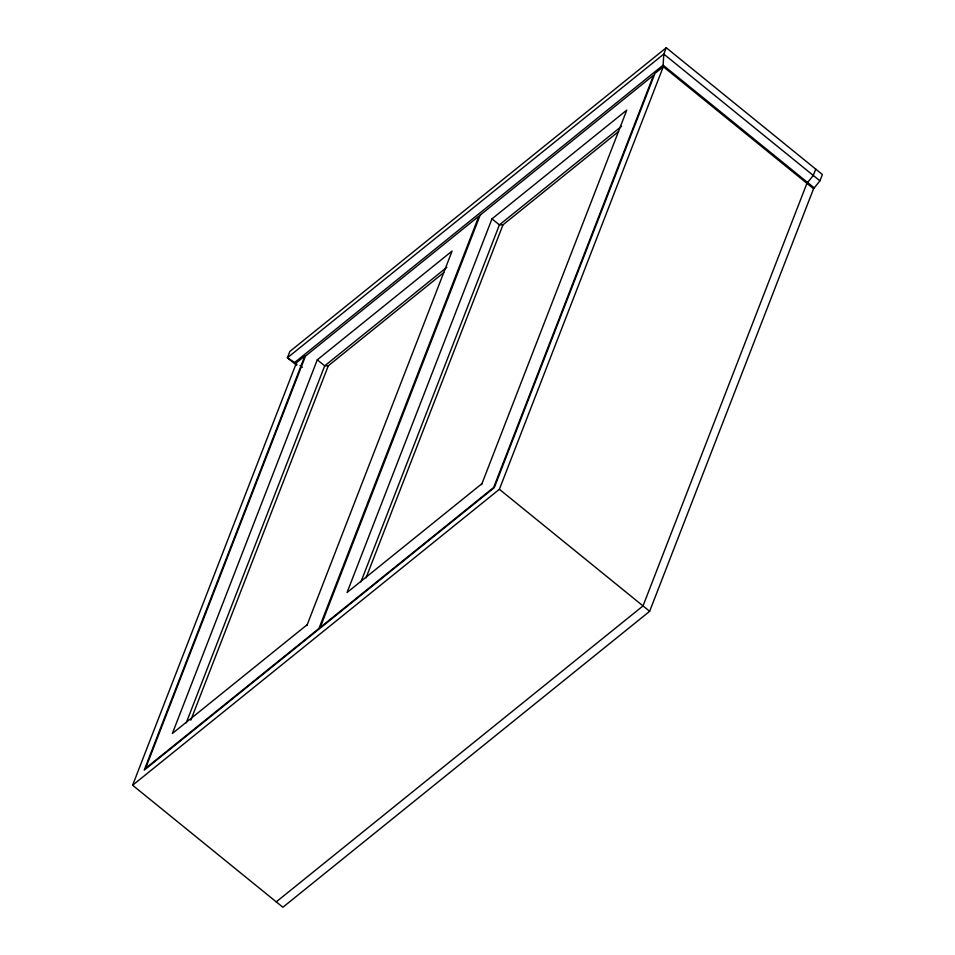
<?xml version="1.0" encoding="UTF-8"?>
<svg xmlns="http://www.w3.org/2000/svg" width="955" height="955" viewBox="0 0 955 955"><rect width="100%" height="100%" fill="white"/><g stroke="black" fill="none" stroke-linecap="round" stroke-linejoin="round"><path stroke-width="1.43" d="M666.256 47.75L289.843 351.476L287.395 357.803L294.641 362.482L663.116 65.167L663.809 54.077L666.256 47.75L822.386 174.526L819.927 180.853L813.565 188.72L649.651 611.307L282.883 907.25L132.614 785.237L296.528 362.637L304.896 355.893L144.229 770.112L494.26 487.671L654.927 73.451L663.295 66.695L813.565 188.72M306.865 625.573L452.097 251.046L317.299 359.808L172.366 733.488L307.164 624.713M186.249 722.84L324.712 365.837L446.845 267.293M190.833 720.154L328.281 365.801L443.777 272.605M481.571 484.615L626.802 110.076L491.992 218.85L347.059 592.518L481.857 483.743M360.942 581.87L499.405 224.867L621.538 126.323M366.063 577.811L502.975 224.843L618.47 131.647M132.614 785.237L499.381 489.294L663.295 66.695M815.749 169.131L813.29 175.457L806.927 183.324L643.013 605.924L276.246 901.866M502.975 224.843L499.405 224.867L491.992 218.85M328.281 365.801L324.712 365.837L317.299 359.808M819.927 180.853L663.809 54.077L287.395 357.803L296.587 365.276M663.116 65.167L814.412 188.028M499.381 489.294L649.651 611.307M300.001 365.467L302.317 367.341M294.641 362.482L296.957 364.368M305.481 356.072L145.566 768.369L318.982 628.45L478.897 216.152L305.481 356.072M480.186 215.114L320.259 627.411L493.675 487.48L653.59 75.194L480.186 215.114"/></g></svg>
